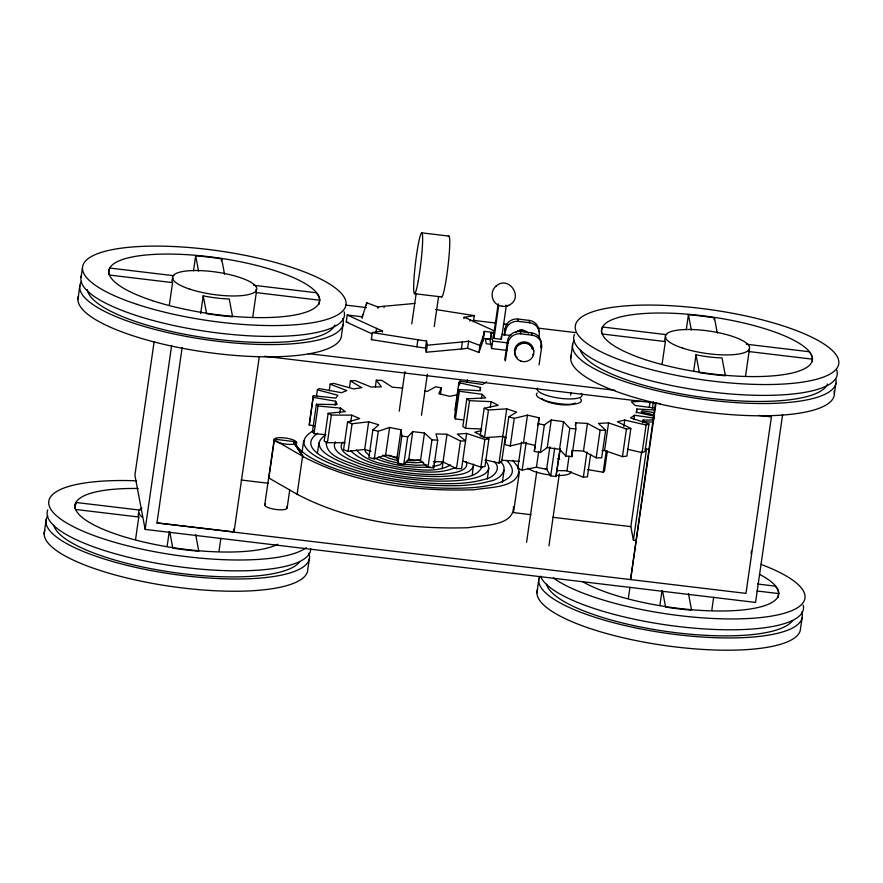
<?xml version="1.0" encoding="UTF-8"?>
<svg xmlns="http://www.w3.org/2000/svg" width="883" height="883" viewBox="0 0 883 883"><rect width="100%" height="100%" fill="white"/><g stroke="black" fill="none" stroke-linecap="round" stroke-linejoin="round"><path stroke-width="1.32" d="M443.189 461.268L442.14 468.652M313.233 430.783C280.772 449.701 342.924 468.575 355.286 472.339C380.794 479.568 407.129 483.785 433.575 485.308C452.471 486.091 471.853 486.345 490.186 481.092C499.314 479.977 510.142 469.204 499.977 461.301M513.487 506.621C513.906 526.798 481.941 524.955 468.321 527.703C410.076 529.469 349.138 521.754 297.107 494.248L302.571 456.345C354.9 483.95 416.191 491.732 474.756 489.723C488.034 487.008 520.208 488.52 518.829 468.376M454.888 410.319L458.873 382.692L480.495 387.449L480.308 390.75L458.487 389.513L454.513 417.129L455.385 418.884L463.387 419.944M654.513 409.988L636.786 408.984L636.61 412.284L654.413 416.202M314.525 425.871L309.249 424.955L313.333 395.761L335.86 398.101L337.836 395.231L317.394 389.844L316.456 396.412M309.249 424.955L313.333 395.761M325.11 435.352C304.977 449.292 341.732 462.493 351.566 466.191C367.803 471.831 384.679 475.484 401.666 478.001C419.37 480.518 437.328 481.853 455.22 480.771C464.745 480.098 499.745 477.129 485.043 460.209M369.536 455.473L365.728 452.195L364.657 449.083M482.151 466.688C475.551 480.418 455.12 477.504 442.273 479.105C428.266 479.259 414.259 478.056 400.396 475.992C386.5 473.873 372.703 470.882 359.315 466.533C347.979 461.279 325.75 457.46 326.202 441.776M472.239 475.495L473.487 464.083M573.034 450.507L583.486 451.036L596.157 457.824L601.676 457.824L605.65 430.209L600.131 430.198L587.471 423.421L575.705 422.825L575.848 428.972L571.875 456.599L565.782 456.014L559.557 449.292L547.25 447.593L540.374 452.515L534.314 451.423L535.131 445.407L523.487 442.769L510.264 445.981L504.822 444.48L508.807 416.864L516.588 412.14L506.743 408.84L488.476 410.021L484.193 408.255L480.209 435.871L484.491 437.637L502.769 436.456L506.456 437.692M508.807 416.864L514.248 418.365L527.471 415.153L539.116 417.78L538.288 423.796L544.358 424.9L551.235 419.977L563.531 421.666L569.767 428.398L575.848 428.972M44.15 533.862L46.093 519.822M77.925 299.458L79.867 285.408M536.93 592.824L538.873 578.773M570.705 358.41L572.648 344.37M75.883 504.359L76.148 502.482L140.198 510.142M154.128 341.743L134.9 475.186L145.143 529.403L755.55 602.427L782.625 414.513M135.552 539.546L138.797 517.019A42.583 11.291 8.2 0 1 139.028 512.957M169.326 305.143L172.582 282.615A42.583 11.291 8.2 0 1 173.178 278.145M145.143 529.403L171.633 345.573M759.071 415.429L771.4 416.908L745.969 593.387L156.964 522.924L182.152 347.527M193.487 270.794L195.651 255.783A106.468 28.212 8.2 0 1 221.655 258.885L224.547 274.194M167.086 546.632L169.249 531.61M200.662 313.586L203.222 295.838A42.583 11.291 8.2 0 0 229.227 298.962L232.604 316.82A106.468 28.212 8.2 0 1 206.6 313.697L203.222 295.838M221.379 260.761L221.655 258.885M218.995 551.445L220.882 538.299M252.77 317.03L256.291 292.626A42.583 11.291 8.2 0 0 255.695 289.823M156.964 522.924L234.039 531.886L259.282 356.754M264.712 505.087L274.138 439.69M293.642 442.571L303.189 456.699L293.631 442.681L295.077 441.71L276.202 439.403L274.359 439.922L268.862 478.001L297.726 494.612M287.163 507.769L289.723 490.065M296.191 445.109L296.589 442.383M319.05 304.304L319.635 300.209A106.468 28.212 8.2 0 0 316.213 292.748L253.531 285.253M301.942 452.858L303.697 440.672M313.222 397.339L335.65 401.246L337.185 404.602L316.39 404.259L312.416 431.875L314.039 433.619L325.904 434.723M314.039 433.619L318.023 406.003L316.39 404.259M317.405 453.443L318.962 442.615M329.227 390.761L330.176 384.193L333.575 383.343L353.619 388.895L361.776 387.703L350.419 380.882L349.469 387.449M318.023 406.003L340.441 408.089L345.341 411.633L328.145 413.321L324.16 440.937L327.383 442.703L345.076 442.758M327.383 442.703L331.368 415.076L328.145 413.321M371.864 333.763L346.224 322.041L347.24 314.999L362.46 316.82L362.273 318.145M335.076 405.187L335.65 401.246M339.679 413.343L340.441 408.089M362.173 317.593L366.71 302.759L378.034 307.03A61.534 16.313 8.2 0 1 384.26 306.246L414.955 303.421M331.368 415.076L351.787 415.153L359.624 418.564L347.538 422.129L343.564 449.756L348.09 451.368L364.69 449.425L370.992 451.29M366.39 304.955L366.71 302.759M350.838 421.721L351.787 415.153M348.09 451.368L352.074 423.752L368.675 421.809L378.752 424.789L372.858 429.922L368.884 457.537L374.315 458.873L385.628 455.076L397.052 457.372L397.88 463.597L403.73 464.535L408.752 459.237L412.736 431.61L424.48 433.012L431.942 439.789L437.703 440.231L433.719 467.858L427.968 467.405L420.496 460.628L408.752 459.237M494.646 332.637L484.193 331.39A61.534 16.313 8.2 0 1 484.027 333.697L483.012 340.739L478.928 352.494L467.604 348.222A61.534 16.313 8.2 0 1 461.379 349.006L426.29 352.229L425.496 348.012A61.534 16.313 8.2 0 1 416.853 346.82L371.335 339.624L372.339 332.582L382.538 330.882L382.35 332.207M377.847 308.344L378.034 307.03M375.97 332.361L376.544 328.399L347.24 314.999M384.061 307.56L384.26 306.246M364.69 449.425L368.675 421.809M375.385 386.776L376.335 380.209L381.842 380.385L392.416 387.218L402.648 388.012M374.315 458.873L378.299 431.257L389.613 427.46L401.025 429.756L401.853 435.981L397.88 463.597M385.628 455.076L389.613 427.46M399.215 411.191L404.911 371.633M411.787 323.906L416.114 293.896M397.052 457.372L401.025 429.756M416.853 346.82L417.869 339.778L372.339 332.582M403.73 464.535L407.714 436.919L412.736 431.61M425.496 348.012L426.511 340.97A61.534 16.313 8.2 0 1 417.869 339.778M426.29 352.229L427.306 345.187L426.511 340.97M421.467 415.242L427.361 374.326M434.237 326.589L438.564 296.589M420.496 460.628L424.48 433.012M427.968 467.405L431.942 439.789M440.407 394.491L441.357 387.913L435.639 386.776L427.383 391.368L424.778 390.959M462.659 461.036L480.882 467.118L484.966 466.522L488.939 438.906L484.866 439.502L466.632 433.421L461.621 468.542L456.478 468.619L443.034 461.886L447.008 434.27L435.992 433.895L437.703 440.231M463.917 318.642L464.105 317.328L474.303 315.628L473.42 321.787M461.379 349.006L462.394 341.964A61.534 16.313 8.2 0 0 468.619 341.18L479.933 345.452L478.928 352.494M459.359 385.143L459.922 381.202L482.593 384.458L486.577 381.842M455.385 418.884L459.359 391.268L458.487 389.513M469.911 321.125L470.098 319.812A61.534 16.313 8.2 0 0 464.105 317.328M467.604 348.222L468.619 341.18M467.184 382.383L467.571 379.745M456.478 468.619L460.462 441.003L447.008 434.27M459.359 391.268L482.052 394.271L485.672 397.935L466.853 398.829L462.869 426.456L465.584 428.31L481.732 429.017M465.584 428.31L469.557 400.683L466.853 398.829M483.012 340.739A61.534 16.313 8.2 0 0 483.178 338.432L484.193 331.39M480.109 390.076L480.495 387.449M481.478 398.211L482.052 394.271M493.807 333.454L491.169 333.145L490.098 340.595L491.599 348.553L507.405 350.441M491.599 348.553L492.67 341.092L491.169 333.145M498.122 304.149L493.531 336.048L493.972 338.41L501.445 339.304L506.224 306.147A10.828 10.397 -10.7 0 1 499.072 305.397M493.972 338.41L498.752 305.242M484.491 437.637L488.476 410.021M480.882 467.118L484.866 439.502M490.341 406.897L491.103 401.644L469.557 400.683M504.16 335.308L505.131 328.531A11.347 10.894 -10.7 0 1 517.924 319.05L529.149 320.397A11.347 10.894 -10.7 0 1 538.906 331.589M504.988 334.933L505.131 328.531M487.284 478.95L488.851 468.111M504.756 359.933L507.482 340.981A11.347 10.894 -10.7 0 1 520.275 331.489L531.5 332.836A11.347 10.894 -10.7 0 1 541.158 345.01L541.599 347.339L539.06 364.944M505.385 360.915L507.924 343.31L507.482 340.981M485.639 459.999L499.005 463.056L506.743 408.84M505.264 437.008L501.665 461.986L499.005 463.056M502.35 482.295L504.105 470.109M510.264 445.981L514.248 418.365M521.533 442.173L517.703 468.718L522.162 470.076L536.423 467.239L546.643 469.315L550.705 475.871L555.97 476.478L560.23 449.304M523.487 442.769L527.471 415.153M513.718 511.18L519.37 472.008M538.862 337.604L539.248 334.9A11.347 10.894 -10.7 0 0 529.59 322.725L529.149 320.397M522.162 470.076L526.18 442.206M540.771 347.714L541.158 345.01M534.314 451.423L539.116 417.78M536.423 467.239L538.718 451.312M526.566 542.372L536.743 471.732M540.374 452.515L544.358 424.9M547.25 447.593L551.235 419.977M546.643 469.315L549.888 446.754M550.705 475.871L554.723 448.001M559.557 449.292L563.531 421.666M555.97 476.478L559.977 448.619M548.95 545.937L559.325 473.939M570.672 395.142L571.069 392.427M565.782 456.014L569.767 428.398M590.661 454.281L587.416 476.842L583.354 477.206L566.974 470.794L569.082 456.202M575.33 425.463L575.705 422.825M583.486 451.036L587.471 423.421M583.354 477.206L586.985 451.997M596.157 457.824L600.131 430.198M604.59 450.485L608.564 422.869L626.433 429.039L630.848 428.465L626.864 456.092L622.449 456.654L604.59 450.485L602.074 450.628M587.338 469.535L603.177 472.228L606.235 451.003M607.349 451.125L604.491 471.025L603.177 472.228M623.828 426.632L624.778 420.065L646.091 425.021L648.961 423.928L644.987 451.544L642.107 452.637L627.46 449.226M622.449 456.654L626.433 429.039M633.928 419.226L634.502 415.275L654.502 418.156M636.224 412.935L636.786 408.984M642.647 422.802L643.034 420.087L653.663 419.966M636.124 540.495L633.398 540.164L630.837 526.599L641.588 451.93M642.107 452.637L646.091 425.021M649.292 407.482L650.054 402.218M633.398 540.164L646.499 449.204M652.371 408.476L653.354 401.688M655.528 402.725L630.605 579.535L656.036 403.056M628.332 598.508L629.954 587.239M662.107 364.094L665.363 341.566A42.583 11.291 8.2 0 1 665.959 337.107M686.268 329.756L688.431 314.734A106.468 28.212 8.2 0 1 714.435 317.847L717.327 333.145M659.866 605.595L662.029 590.572M693.641 371.18L696.003 354.8A42.583 11.291 8.2 0 0 722.007 357.913L725.385 375.772A106.468 28.212 8.2 0 1 699.38 372.659L696.003 354.8M714.159 319.723L714.435 317.847M711.775 610.396L713.663 597.261M745.55 375.992L749.071 351.577A42.583 11.291 8.2 0 0 748.74 349.271M751.113 553.641L751.51 550.926M778.044 597.67L778.64 593.575A106.468 28.212 8.2 0 0 775.219 586.113L757.504 583.994M812.029 361.887L812.415 359.16A106.468 28.212 8.2 0 0 808.994 351.71L746.312 344.204M343.156 324.282L341.566 334.734A133.079 35.276 8.2 0 1 203.024 351.765A133.079 35.276 8.2 0 1 78.609 295.926M309.381 558.696L307.792 569.149A133.079 35.276 8.2 0 1 169.238 586.169A133.079 35.276 8.2 0 1 44.834 530.341M834.347 393.697L835.936 383.233M802.161 617.647L800.572 628.1A133.079 35.276 8.2 0 1 662.018 645.131A133.079 35.276 8.2 0 1 537.615 589.292M81.037 277.262L82.428 268.2M473.597 466.014C469.778 474.866 457.504 474.524 449.381 475.992C431.798 477.449 414.083 475.904 396.699 473.089C380.065 470.175 363.377 466.246 348.112 458.84C342.372 455.716 330.805 449.933 335.452 441.842M443.123 461.875L440.187 464.745L433.2 466.666M479.933 345.452L484.027 333.697M441.357 387.913L438.796 393.663L449.657 396.335L457.361 394.745M436.224 461.312L434.061 463.167M458.873 382.692L459.922 381.202M342.99 442.085C336.401 449.513 348.785 456.257 354.48 458.95C369.778 466.103 386.456 469.734 403.078 472.262C419.458 474.447 436.224 475.727 452.626 473.012C458.034 472.129 469.866 469.193 465.959 461.478M450.518 464.955C436.257 473.222 418.2 469.381 402.582 468.067C386.864 464.579 367.383 463.111 356.489 449.955M496.301 285.893C490.253 290.496 490.904 300.783 497.427 304.646M496.047 286.081C509.535 274.271 525.473 300.121 506.886 306.026M317.394 389.844L319.238 388.575L341.511 392.703L346.809 390.573L330.176 384.193M634.502 415.275L630.528 417.891L648.961 423.928M455.507 467.504C438.421 474.933 418.796 471.621 400.871 469.635C383.586 466.003 363.63 463.641 350.54 450.661M293.631 442.681L294.271 442.295C296.456 442.493 296.246 445.937 297.968 447.273C301.246 451.489 305.706 454.568 310.209 457.328C326.434 466.743 344.569 472.228 362.637 476.864C397.339 485.175 433.222 489.756 468.939 487.846C481.676 487.372 528.288 482.328 506.743 460.418M317.626 433.211C290.684 452.195 351.401 468.818 362.328 472.239C385.319 478.42 408.984 482.085 432.758 483.354C450.021 484.016 467.725 484.193 484.48 479.359C492.548 478.255 502.736 468.961 494.027 461.5M419.911 459.789L414.69 460.727L407.295 460.473M507.129 305.926L508.63 305.363M481.599 430.551L474.789 432.229L483.045 436.125M624.778 420.065L617.394 421.732L630.848 428.465M484.193 408.255L498.178 405.308L491.103 401.644M423.078 462.228L415.319 462.802L405.827 462.129M371.335 339.624L372.604 339.403M426.964 464.944L416.103 465.275L403.112 464.028M427.306 345.187L462.394 341.964M430.264 467.03C411.191 468.211 391.622 465.308 373.973 457.88M350.419 380.882L355.087 380.54L371.103 387.008L381.39 386.853L376.335 380.209M466.632 433.421L457.306 434.105L465.606 440.915L460.462 441.003M608.564 422.869L598.508 423.432L605.65 430.209M640.826 401.357L631.422 401.809L635.043 405.463L655.065 408.112M557.173 470.54L566.974 470.794M433.387 461.566L443.034 461.886M653.177 422.184L644.976 421.677L643.034 420.087M645.186 448.994L649.281 449.248M501.643 460.242L519.414 461.334M502.835 306.39L501.853 306.258M421.776 232.847L448.884 236.092M414.546 293.697L441.655 296.942M173.984 275.739L109.933 268.068A106.468 28.212 8.2 0 0 109.227 275.032L172.582 282.615M666.764 334.69L602.714 327.03A106.468 28.212 8.2 0 0 602.007 333.984L665.363 341.566M505.573 330.871A11.347 10.894 -10.7 0 1 518.365 321.379L529.59 322.725M256.291 292.626L319.635 300.209M749.071 351.577L812.415 359.16M345.959 305.132L366.489 307.582M473.244 320.352L495.142 322.979M503.354 323.962L507.46 324.447M537.57 328.057L575.893 332.637M507.924 343.31A11.347 10.894 -10.7 0 1 520.716 333.829L531.941 335.165A11.347 10.894 -10.7 0 1 541.599 347.339M501.71 334.403L510.926 335.507M486.643 338.697L490.727 339.182M346.224 322.041L348.134 322.273M483.178 338.432L490.782 339.337M492.67 341.092L508.476 342.979M491.71 344.403L486.268 343.752L485.286 338.531M308.31 353.608L614.877 390.286M264.58 356.268L660.451 403.63M241.081 479.999L268.432 483.277M513.222 512.559L531.003 514.69M552.89 517.306L630.837 526.632M138.797 517.019L75.452 509.447A106.468 28.212 8.2 0 1 76.148 502.482M757.073 590.992L778.64 593.575M435.418 309.48L474.303 315.628M401.853 435.981L407.714 436.919M654.347 412.714L642.471 410.694L641.157 411.897L654.369 415.043M400.992 463.685L388.178 460.749L378.377 457.03M397.935 460.76L388.851 458.156L382.637 455.131M372.858 429.922L378.299 431.257M397.847 458.796L388.73 455.164M347.538 422.129L352.074 423.752M470.098 319.812L493.906 330.695M486.588 437.791L488.939 438.906M274.359 439.922L303.211 456.588M302.571 456.345L303.189 456.699M512.758 460.352L518.564 467.692M433.034 465.319L433.719 467.858M688.431 314.734L691.323 330.043M688.464 593.608L691.599 610.186A106.468 28.212 8.2 0 1 665.594 607.062L662.703 591.753M531.5 332.836L531.941 335.165M517.924 319.05L518.365 321.379M520.275 331.489L520.716 333.829M501.003 336.942L501.445 339.304M195.651 255.783L198.543 271.092M233.531 529.193L234.039 531.886M195.684 534.645L198.818 551.224A106.468 28.212 8.2 0 1 172.814 548.111L169.679 531.522M571.731 450.451L571.875 456.599M448.288 236.677A30.64 2.671 -83.2 0 1 447.979 266.39A30.64 2.671 -83.2 0 1 441.224 296.39M537.703 425.209A17.02 4.514 8.2 0 1 538.862 423.73M575.12 402.913A17.02 4.514 8.2 0 1 558.564 404.425A17.02 4.514 8.2 0 1 541.974 398.487M581.246 393.343A22.693 6.015 8.2 0 1 560.782 398.376A22.693 6.015 8.2 0 1 537.559 388.09M580.462 398.763A22.693 6.015 8.2 0 1 558.961 403.652A22.693 6.015 8.2 0 1 537.25 393.023M547.305 469.061A22.693 6.015 8.2 0 1 545.308 468.718M557.581 458.73A22.693 6.015 8.2 0 1 559.601 459.237M571.113 471.732A22.693 6.015 8.2 0 1 557.041 475.462M550.639 475.021A22.693 6.015 8.2 0 1 527.78 468.189M286.567 506.864A11.347 3.002 8.2 0 1 275.982 509.469A11.347 3.002 8.2 0 1 265.286 504.027M760.892 564.336A133.079 35.276 8.2 0 1 751.61 618.332A133.079 35.276 8.2 0 1 553.409 578.012M759.402 574.303A106.468 28.212 8.2 0 1 730.561 610.793A106.468 28.212 8.2 0 1 582.504 581.577M792.581 620.572A125.265 33.201 8.2 0 1 663.906 631.08A125.265 33.201 8.2 0 1 546.577 584.204M803.199 605.219A133.079 35.276 8.2 0 1 682.967 627.051A133.079 35.276 8.2 0 1 540.562 576.169M801.632 612.107A133.079 35.276 8.2 0 1 670.572 633.828A133.079 35.276 8.2 0 1 539.381 577.04M834.038 391.213A133.079 35.276 8.2 0 1 700.318 411.368A133.079 35.276 8.2 0 1 571.389 354.889M827.537 384.039A125.265 33.201 8.2 0 1 701.941 397.273A125.265 33.201 8.2 0 1 580.352 349.789M836.587 369.536A133.079 35.276 8.2 0 1 705.517 391.268A133.079 35.276 8.2 0 1 574.336 334.48M835.804 378.962A133.079 35.276 8.2 0 1 697.68 398.487A133.079 35.276 8.2 0 1 574.347 340.441M334.756 325.087A125.265 33.201 8.2 0 1 207.03 338.023A125.265 33.201 8.2 0 1 87.351 289.657M344.193 311.854A133.079 35.276 8.2 0 1 210.485 332.008A133.079 35.276 8.2 0 1 81.556 275.529M342.637 318.741A133.079 35.276 8.2 0 1 207.163 339.856A133.079 35.276 8.2 0 1 81.567 281.478M306.39 547.637A133.079 35.276 8.2 0 1 89.15 533.718A133.079 35.276 8.2 0 1 136.446 480.805M277.759 544.259A106.468 28.212 8.2 0 1 106.523 530.672A106.468 28.212 8.2 0 1 138.19 488.498M142.207 517.052A42.583 11.291 8.2 0 1 141.931 508.056M299.801 561.61A125.265 33.201 8.2 0 1 171.125 572.118A125.265 33.201 8.2 0 1 53.797 525.242M310.728 548.74A133.079 35.276 8.2 0 1 172.185 565.771A133.079 35.276 8.2 0 1 47.77 509.933M308.851 553.144A133.079 35.276 8.2 0 1 173.388 574.27A133.079 35.276 8.2 0 1 47.792 515.893M382.538 330.882A61.534 16.313 8.2 0 1 376.544 328.399M362.46 316.82A61.534 16.313 8.2 0 1 362.626 314.514M517.096 357.571A9.592 9.216 -10.7 0 1 520.639 342.56A9.592 9.216 -10.7 0 1 533.63 351.246M533.1 354.039A9.592 9.216 -10.7 0 1 532.736 354.9M517.703 331.268A5.673 5.453 -10.7 0 1 525.639 332.218M515.495 350.474A8.51 8.168 -10.7 0 1 532.239 348.686M532.03 347.924A8.51 8.168 -10.7 0 1 532.03 348.686M515.838 332.394A8.51 8.168 -10.7 0 1 528.409 333.266M498.454 305.054A10.993 0.96 -83.2 0 1 498.343 304.171M505.992 306.136A11.004 0.96 -83.2 0 1 505.816 305.099M418.244 280.96A30.64 2.671 -83.2 0 0 422.008 232.991A30.64 2.671 -83.2 0 0 414.215 275.86A30.64 2.671 -83.2 0 0 418.244 280.96M278.52 442.526A11.347 3.002 8.2 0 0 296.511 442.924A11.347 3.002 8.2 0 0 281.059 437.659A11.347 3.002 8.2 0 0 278.52 442.526M629.844 363.343A133.079 35.276 8.2 0 0 838.166 365.97A133.079 35.276 8.2 0 0 653.089 305.088A133.079 35.276 8.2 0 0 629.844 363.343M645.285 359.635A106.468 28.212 8.2 0 0 811.941 361.732A106.468 28.212 8.2 0 0 663.873 313.035A106.468 28.212 8.2 0 0 645.285 359.635M682.702 348.134A42.583 11.291 8.2 0 0 749.369 348.973A42.583 11.291 8.2 0 0 690.142 329.491A42.583 11.291 8.2 0 0 682.702 348.134M137.064 304.381A133.079 35.276 8.2 0 0 345.385 307.019A133.079 35.276 8.2 0 0 160.298 246.136A133.079 35.276 8.2 0 0 137.064 304.381M152.505 300.673A106.468 28.212 8.2 0 0 319.16 302.781A106.468 28.212 8.2 0 0 171.092 254.083A106.468 28.212 8.2 0 0 152.505 300.673M189.922 289.183A42.583 11.291 8.2 0 0 256.589 290.021A42.583 11.291 8.2 0 0 197.362 270.54A42.583 11.291 8.2 0 0 189.922 289.183M521.069 361.18A9.592 9.216 -10.7 0 0 533.729 350.672A9.592 9.216 -10.7 0 0 518.111 345.496A9.592 9.216 -10.7 0 0 521.069 361.18"/></g></svg>
